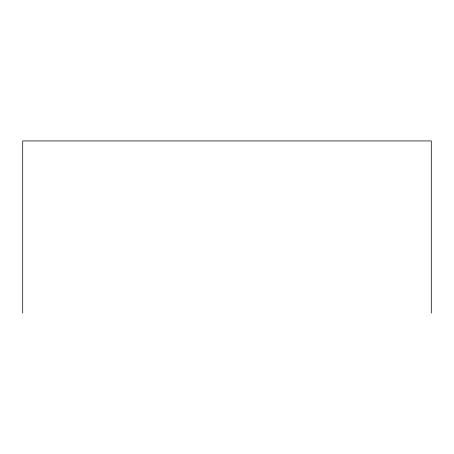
<?xml version="1.0" encoding="UTF-8"?>
<svg xmlns="http://www.w3.org/2000/svg" width="454" height="454" viewBox="0 0 454 454"><rect width="100%" height="100%" fill="white"/><g stroke="black" fill="none" stroke-linecap="round" stroke-linejoin="round"><path stroke-width="0.68" d="M431.3 313.067L431.3 140.933L22.7 140.933L22.7 313.067"/></g></svg>
